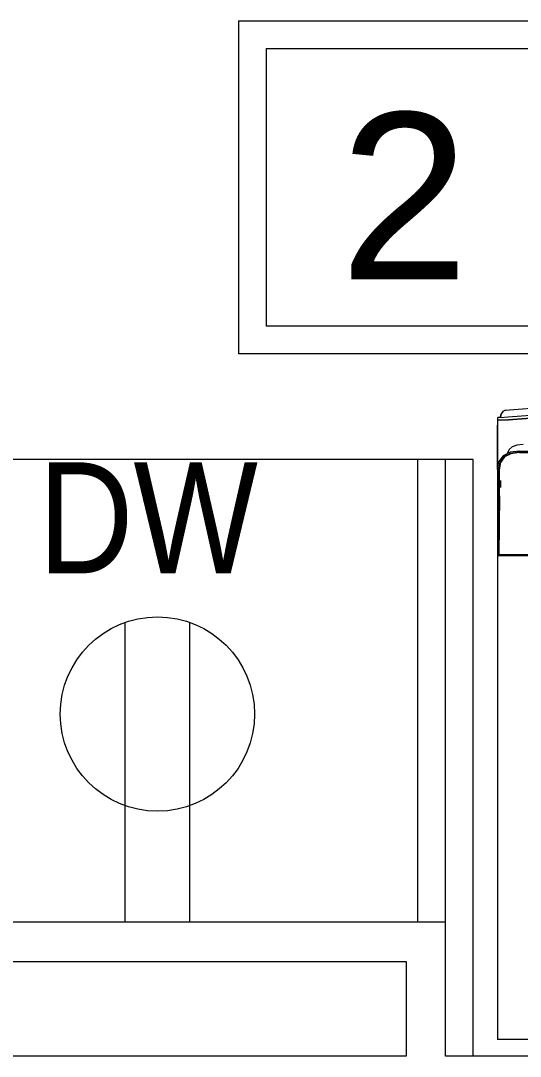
# Model space of a CAD drawing. Header units: inches. Extents: x 1 to 4284, y -575 to 745.
# Drawn here: x 1639.3 to 1666.3, y 466.6 to 522.6 of the extents above; entities that cross this region are included whole.
import ezdxf

# ---------------------------------------------------------------- set-up
doc = ezdxf.new("R2010")
doc.units = ezdxf.units.IN
doc.header["$MEASUREMENT"] = 0
for name, color, linetype, lineweight in [('A-ANNO-NOTE', 131, 'Continuous', 20), ('E-ELEC-FIXT-IDEN', 2, 'Continuous', 9), ('G-IMPT', 8, 'Continuous', 9), ('I-WALL', 2, 'Continuous', 13), ('Q-CASE', 31, 'Continuous', 9), ('Q-SPCQ', 91, 'Continuous', 9)]:
    doc.layers.add(name, color=color, linetype=linetype, lineweight=lineweight)
doc.styles.add('Arial', font='arial.ttf', dxfattribs={"height": 9})
doc.styles.add('Arial_2', font='arial.ttf', dxfattribs={"width": 0.85, "height": 6})

# ---------------------------------------------------------------- blocks, each defined once
blk = doc.blocks.new('Counter Top _No Backsplash_ - Standard Counter Top-2581820-New Construction - Tel_Data_Elec Plan')
at = {"layer": 'Q-CASE', "lineweight": 13}
for p, q in [((-47.262, 0), (-47.262, -25)), ((-47.262, -25), (109.186, -25))]:
    blk.add_line(p, q, dxfattribs=at)
blk = doc.blocks.new('Counter Top _No Backsplash_ - Standard Counter Top-2525168-New Construction - Tel_Data_Elec Plan')
at = {"layer": 'Q-CASE', "lineweight": 13}
for p, q in [((-47.262, 0), (-47.262, -25)), ((-45.762, 0), (-45.762, -25))]:
    blk.add_line(p, q, dxfattribs=at)
blk = doc.blocks.new('GE French Door Ref GFE28HSKSS - r0010391v-1_dwg-2532224-New Construction - Tel_Data_Elec Plan')
at = {"layer": 'G-IMPT'}
for p, q in [((1.204, 0), (34.577, 0)), ((34.577, 0), (35.75, 0)), ((35.75, -26.129), (35.75, 0)), ((32.272, -26.129), (35.75, -26.129)), ((32.272, -26.186), (35.695, -26.175)), ((32.272, -26.209), (35.682, -26.186)), ((35.654, -29.375), (35.682, -26.186)), ((35.682, -29.375), (35.695, -26.175)), ((35.75, -29.375), (35.75, -26.129)), ((35.666, -29.375), (35.654, -30.786)), ((35.654, -29.375), (35.654, -30.786)), ((35.681, -30.788), (35.682, -29.375)), ((35.75, -30.792), (35.75, -29.375)), ((35.591, -30.201), (35.591, -29.834)), ((35.584, -31.203), (35.367, -31.501)), ((35.376, -31.49), (35.584, -31.203)), ((35.376, -31.49), (35.584, -31.203)), ((35.398, -31.499), (35.607, -31.209)), ((35.449, -31.542), (35.675, -31.229)), ((35.654, -30.786), (35.584, -31.203)), ((35.681, -30.788), (35.607, -31.209)), ((35.75, -30.792), (35.675, -31.229)), ((35.744, -30.827), (35.744, -33.461)), ((35.75, -30.792), (35.75, -33.12)), ((34.577, -31.792), (33.475, -31.792)), ((34.572, -31.734), (33.48, -31.734)), ((34.571, -31.712), (33.482, -31.712)), ((34.571, -31.712), (35.041, -31.654)), ((34.572, -31.734), (35.049, -31.673)), ((34.577, -31.792), (35.073, -31.729)), ((34.968, -32.03), (35.123, -31.876)), ((35.041, -31.654), (35.376, -31.49)), ((35.049, -31.673), (35.398, -31.499)), ((35.073, -31.729), (35.449, -31.542)), ((35.123, -31.876), (35.234, -31.661)), ((35.449, -31.542), (35.367, -31.501)), ((35.449, -31.542), (35.376, -31.49)), ((34.375, -32.154), (34.708, -32.123)), ((34.708, -32.123), (34.968, -32.03)), ((32.061, -33.726), (35.169, -33.491)), ((35.169, -33.491), (32.061, -33.726)), ((35.169, -33.491), (35.588, -33.461)), ((35.588, -33.461), (35.169, -33.491)), ((35.588, -33.461), (35.744, -33.461)), ((35.588, -33.461), (35.744, -33.461)), ((35.75, -33.12), (35.744, -33.125)), ((35.75, -33.12), (35.744, -33.125)), ((35.744, -33.12), (35.75, -33.12)), ((35.75, -33.196), (35.744, -33.201)), ((35.75, -33.196), (35.744, -33.201)), ((35.75, -33.196), (35.744, -33.201)), ((35.75, -33.196), (35.744, -33.201)), ((35.75, -33.196), (35.744, -33.196)), ((35.744, -33.492), (35.744, -33.461)), ((35.744, -33.461), (35.744, -33.56)), ((35.744, -33.56), (35.744, -33.62)), ((35.75, -33.12), (35.75, -33.196)), ((35.106, -34.028), (31.686, -34.293)), ((35.186, -33.65), (32.077, -33.885)), ((35.317, -34.003), (35.106, -34.028)), ((35.588, -33.62), (35.186, -33.65)), ((35.317, -34.003), (35.467, -33.928)), ((35.467, -33.928), (35.558, -33.803)), ((35.558, -33.802), (35.588, -33.627)), ((35.558, -33.802), (35.588, -33.627)), ((35.588, -33.628), (35.558, -33.803)), ((35.558, -33.803), (35.588, -33.628)), ((35.588, -33.62), (35.744, -33.62))]:
    blk.add_line(p, q, dxfattribs=at)
blk = doc.blocks.new('GE French Door Ref GFE28HSKSS - GE French Door Ref GFE28HSKSS-2532237-New Construction - Tel_Data_Elec Plan')
blk.add_blockref('GE French Door Ref GFE28HSKSS - r0010391v-1_dwg-2532224-New Construction - Tel_Data_Elec Plan', (-17.875, 18.125))
blk = doc.blocks.new('Counter Top _No Backsplash_ - Standard Counter Top-2543355-New Construction - Tel_Data_Elec Plan')
at = {"layer": 'Q-CASE', "lineweight": 13}
for p, q in [((-47.262, 0), (-47.262, -32.25)), ((-45.762, 0), (-45.762, -32.25)), ((-47.262, -32.25), (-45.762, -32.25))]:
    blk.add_line(p, q, dxfattribs=at)
blk = doc.blocks.new('FORM Equipment_Fixture Tag - Square-214315-New Construction - Tel_Data_Elec Plan')
at = {"layer": 'A-ANNO-NOTE'}
for p, q in [((-0.09375, 0.09375), (0.09375, 0.09375)), ((-0.09375, 0.09375), (0.09375, 0.09375)), ((-0.09375, 0.09375), (0.09375, 0.09375)), ((-0.09375, 0.09375), (-0.09375, -0.09375)), ((0.09375, 0.09375), (0.09375, -0.09375)), ((-0.078125, 0.078125), (-0.078125, -0.078125)), ((-0.078125, 0.078125), (0.078125, 0.078125)), ((0.078125, 0.078125), (0.078125, -0.078125)), ((0.078125, -0.078125), (-0.078125, -0.078125)), ((0.09375, -0.09375), (-0.09375, -0.09375))]:
    blk.add_line(p, q, dxfattribs=at)

msp = doc.modelspace()

# ---------------------------------------------------------------- linework, layer by layer
at = {"layer": 'A-ANNO-NOTE'}
for p, q in [((1644.977, 473.845), (1644.977, 490.044)), ((1648.461, 473.845), (1648.461, 490.044))]:
    msp.add_line(p, q, dxfattribs=at)
msp.add_circle((1646.719, 485.091), 5.25, dxfattribs=at)
at = {"layer": 'I-WALL', "color": 250, "lineweight": 20}
for p, q in [((1662.285, 473.845), (1636.17, 473.845)), ((1662.285, 466.595), (1662.285, 473.845)), ((1504.337, 471.72), (1660.16, 471.72)), ((1660.16, 471.72), (1660.16, 466.595)), ((1660.16, 466.595), (1504.337, 466.595)), ((1703.985, 466.595), (1662.285, 466.595))]:
    msp.add_line(p, q, dxfattribs=at)

# ---------------------------------------------------------------- block references
at = {"layer": 'A-ANNO-NOTE', "xscale": 96, "yscale": 96, "zscale": 96}
msp.add_blockref('FORM Equipment_Fixture Tag - Square-214315-New Construction - Tel_Data_Elec Plan', (1660.091, 513.557), dxfattribs=at)
at = {"layer": 'Q-CASE', "lineweight": 13, "rotation": 180}
for name, p in [('Counter Top _No Backsplash_ - Standard Counter Top-2581820-New Construction - Tel_Data_Elec Plan', (1615.023, 473.845)), ('Counter Top _No Backsplash_ - Standard Counter Top-2525168-New Construction - Tel_Data_Elec Plan', (1615.023, 473.845)), ('Counter Top _No Backsplash_ - Standard Counter Top-2543355-New Construction - Tel_Data_Elec Plan', (1616.523, 466.595))]:
    msp.add_blockref(name, p, dxfattribs=at)
at = {"layer": 'Q-SPCQ', "rotation": 180}
msp.add_blockref('GE French Door Ref GFE28HSKSS - GE French Door Ref GFE28HSKSS-2532237-New Construction - Tel_Data_Elec Plan', (1682.974, 485.629), dxfattribs=at)

# ---------------------------------------------------------------- texts
at = {"layer": 'A-ANNO-NOTE', "lineweight": 9, "insert": (1656.569, 517.585), "char_height": 9, "width": 8.484, "attachment_point": 1, "style": 'Arial'}
msp.add_mtext('2', dxfattribs=at)
at = {"layer": 'E-ELEC-FIXT-IDEN', "insert": (1640.279, 498.694), "char_height": 6, "width": 15.71055, "attachment_point": 1, "style": 'Arial_2'}
msp.add_mtext('DW', dxfattribs=at)

doc.saveas('drawing.dxf')
